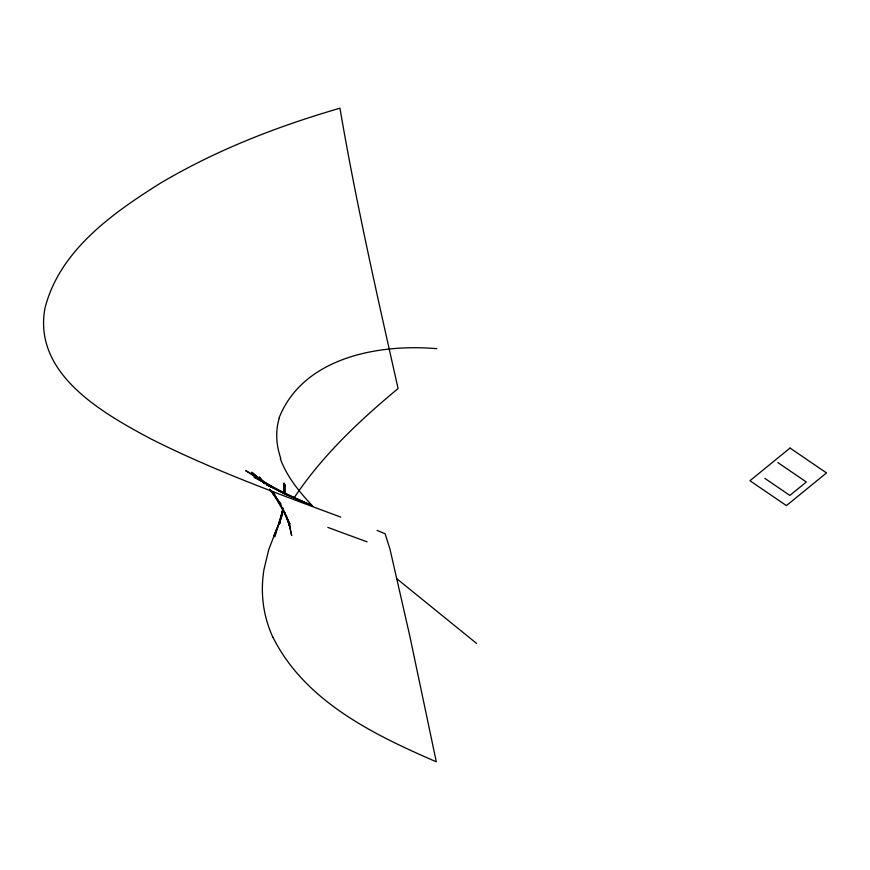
<?xml version="1.0" encoding="UTF-8"?>
<svg xmlns="http://www.w3.org/2000/svg" width="870" height="870" viewBox="0 0 870 870"><rect width="100%" height="100%" fill="white"/><g stroke="black" fill="none" stroke-linecap="round" stroke-linejoin="round"><path stroke-width="1.3" d="M284.631 493.736L284.925 484.525L284.479 493.823M283.033 508.287L282.674 510.918L283.152 508.374M282.859 508.482L279.531 523.936L282.598 510.994L278.835 523.577L282.652 513.746L268.819 549.34L264.045 569.121A213.074 156.089 -12.2 0 0 272.865 637.264M274.931 536.757L282.598 510.994M279.053 417.926C303.108 357.363 378.7 343.606 436.794 348.685M273.713 535.866L277.748 526.752M278.291 525.611L279.988 522.163M294.256 497.64C322.259 455.608 359.419 420.634 398.09 388.542C377.167 295.441 355.96 202.308 339.963 108.206C277.334 126.335 215.934 150.14 159.786 183.57C112.11 213.585 59.486 250.636 44.935 308.317C33.093 373.393 101.04 412.184 149.303 438.067C210.942 469.408 276.094 492.975 340.768 517.128M377.08 530.417L385.105 533.734L389.978 549.122L409.705 635.568L436.305 761.794C373.687 734.682 304.837 701.274 272.941 637.231M307.317 503.491L282.609 493.029L311.808 505.535L266.372 484.677L294.484 498.205L254.029 477.119L280.825 491.92L245.623 470.529L270.875 486.808L255.345 476.097L264.6 483.046L251.756 472.203L264.567 483.655M777.856 462.579L806.338 482.002L789.862 495.432L764.861 478.38M255.345 476.097L264.926 483.274M396.959 578.854L476.608 643.441M261.881 480.871L264.763 483.546M312.852 506.242C299.595 492.289 287.002 476.945 280.292 458.675M264.284 482.904L259.173 476.988L262.675 481.132M269.667 489.408L274.909 495.617L270.211 489.756M269.548 489.168L280.945 504.219L273.006 493.551L284.925 513.246L280.031 503.839M279.226 503.023L273.245 492.355L284.925 513.246M280.01 503.86L290.014 524.218L284.892 513.713L289.601 525.469L291.657 535.518L288.655 522.391L289.993 527.535L285.98 515.051L289.601 525.469M284.751 493.594L283.663 485.971L284.675 494.008M284.751 494.073L284.012 483.002L284.392 493.159M280.858 458.631A102.051 76.092 22.9 0 1 279.281 418.002M367.042 541.803A1086.684 188.388 19.3 0 1 327.838 527.394M790.036 448.05L749.951 480.729L786.415 505.6L826.5 472.932L790.036 448.05"/></g></svg>
